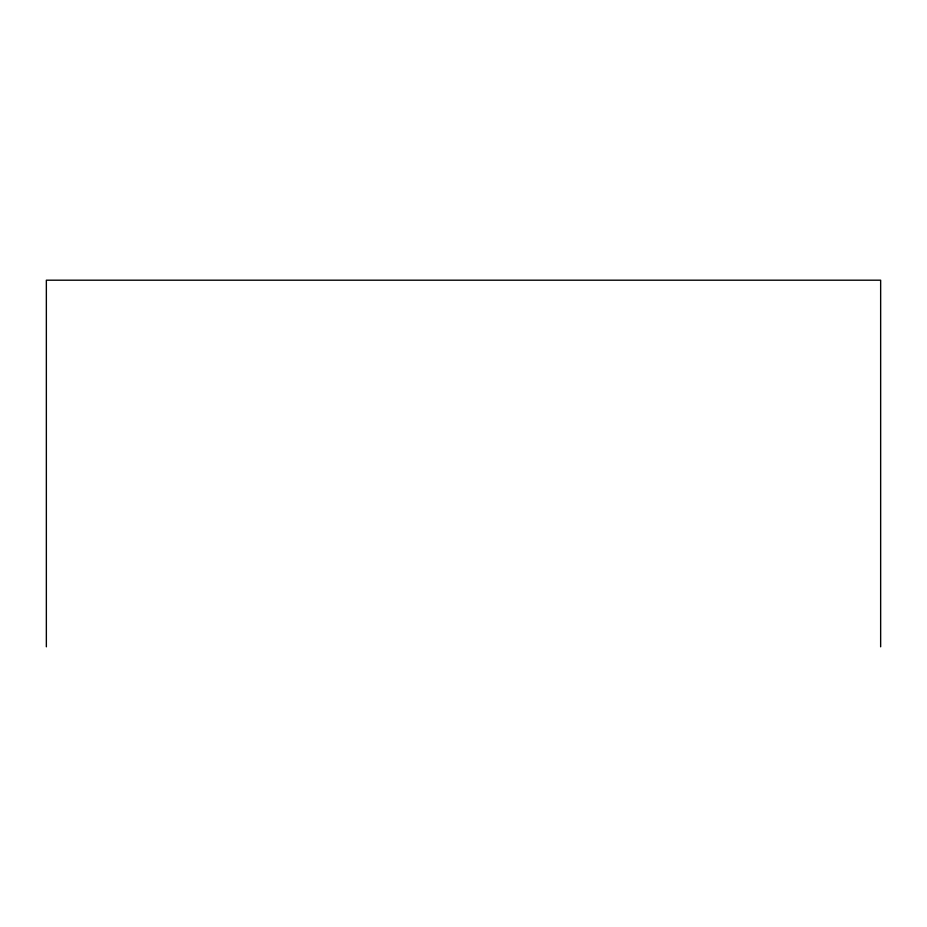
<?xml version="1.0" encoding="UTF-8"?>
<svg xmlns="http://www.w3.org/2000/svg" width="927" height="927" viewBox="0 0 927 927"><rect width="100%" height="100%" fill="white"/><g stroke="black" fill="none" stroke-linecap="round" stroke-linejoin="round"><path stroke-width="1.39" d="M880.65 646.803L880.65 280.197L46.35 280.197L46.35 646.803"/></g></svg>
